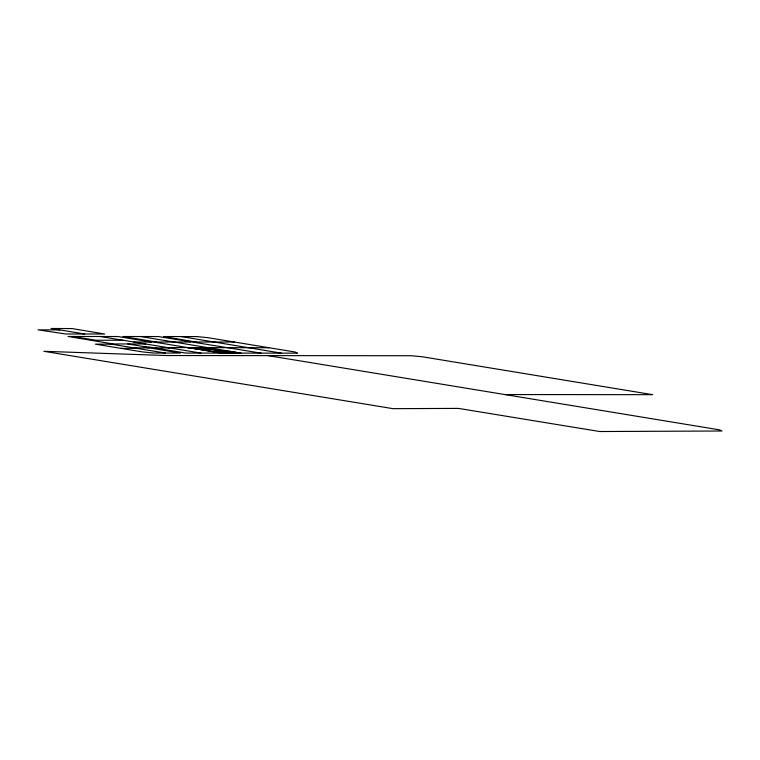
<?xml version="1.0" encoding="UTF-8"?>
<svg xmlns="http://www.w3.org/2000/svg" width="760" height="760" viewBox="0 0 760 760"><rect width="100%" height="100%" fill="white"/><g stroke="black" fill="none" stroke-linecap="round" stroke-linejoin="round"><path stroke-width="1.14" d="M190.703 342.01L156.512 342.028L123.016 336.519L158.327 336.547L261.05 353.124M133.807 342.028L153.938 342.028L221.179 353.096M111.236 344.147L95.409 344.156L142.605 351.927L153.881 353.039L180.576 353.058L143.545 346.959L148.694 346.969L185.715 353.067L297.464 353.153L295.288 352.051L207.974 337.687L196.736 336.575L163.466 336.547L195.776 342L234.336 342.019M120.821 348.346L136.695 348.337M123.025 340.252L95.817 340.233L73.14 336.481M145.644 343.976L110.001 343.947L165.338 353.048M269.202 347.757L167.39 347.548M133.959 347.88L149.236 347.899M154.346 347.899L169.594 347.918M200.374 349.153L187.673 347.586L202.255 349.467L208.715 349.476L197.353 347.605L203.813 347.615L213.294 349.182L206.834 349.173M213.284 351.585L222.082 352.763M505.048 394.563L652.688 394.677L422.74 356.839L411.492 355.737L166.383 355.537L43.88 351.31L393.072 408.671L458.413 408.395L599.773 431.528L722 430.996L719.701 429.884L268.062 355.623M59.783 329.906L38 329.849L65.759 333.982L104.709 334.01L71.972 328.577L51.081 328.472L84.692 333.991M281.333 353.144L181.174 336.566M241.015 353.106L140.676 336.528M239.248 352.934L229.767 351.376L216.857 351.348L226.337 352.916M226.546 351.367L236.018 352.934M200.583 347.615L210.064 349.173M223.316 351.358L232.788 352.925M200.678 347.918L230.156 352.783M220.086 351.358L229.558 352.916M151.382 342.028L117.895 336.519L68.001 336.471L113.107 343.947M100.225 336.499L200.963 353.077M127.823 343.957L146.129 346.969M195.776 342L197.334 342.627M156.512 342.028L157.719 342.655M204.582 347.928L190.969 347.899L220.438 352.763L234.061 352.792L204.582 347.928"/></g></svg>
